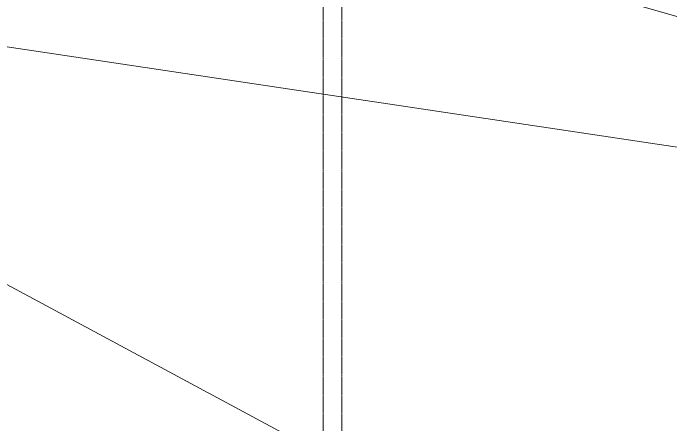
# Model space of a CAD drawing. Header units: inches. Extents: x 20273 to 40520, y -355 to 835.
# Drawn here: x 31264.3 to 31547, y 248.5 to 425.4 of the extents above; entities that cross this region are included whole.
import ezdxf

# ---------------------------------------------------------------- set-up
doc = ezdxf.new("R2010")
doc.units = ezdxf.units.IN
doc.header["$MEASUREMENT"] = 0
doc.linetypes.add('Grid Line 1_2_', pattern=[0.875, 0.5, -0.125, 0.125, -0.125])
doc.layers.add('A-ANNO-KEYN', color=231, linetype='Continuous', lineweight=9)
doc.layers.add('S-GRID', color=1, linetype='Continuous', lineweight=9)

msp = doc.modelspace()

# ---------------------------------------------------------------- linework, layer by layer
at = {"layer": 'A-ANNO-KEYN', "color": 153}
for p, q in [((31902.81, 321.26), (31235.83, 515.11)), ((31771.64, 334.51), (31238.92, 414.35)), ((31468.1, 197.8), (31235.02, 323.11))]:
    msp.add_line(p, q, dxfattribs=at)
at = {"layer": 'S-GRID', "linetype": 'Grid Line 1_2_'}
for p, q in [((31397.49, -273.16), (31397.49, 738.66)), ((31397.49, -273.16), (31397.49, 738.66)), ((31405.49, -273.16), (31405.49, 738.66)), ((31405.49, -273.16), (31405.49, 738.66))]:
    msp.add_line(p, q, dxfattribs=at)

doc.saveas('drawing.dxf')
